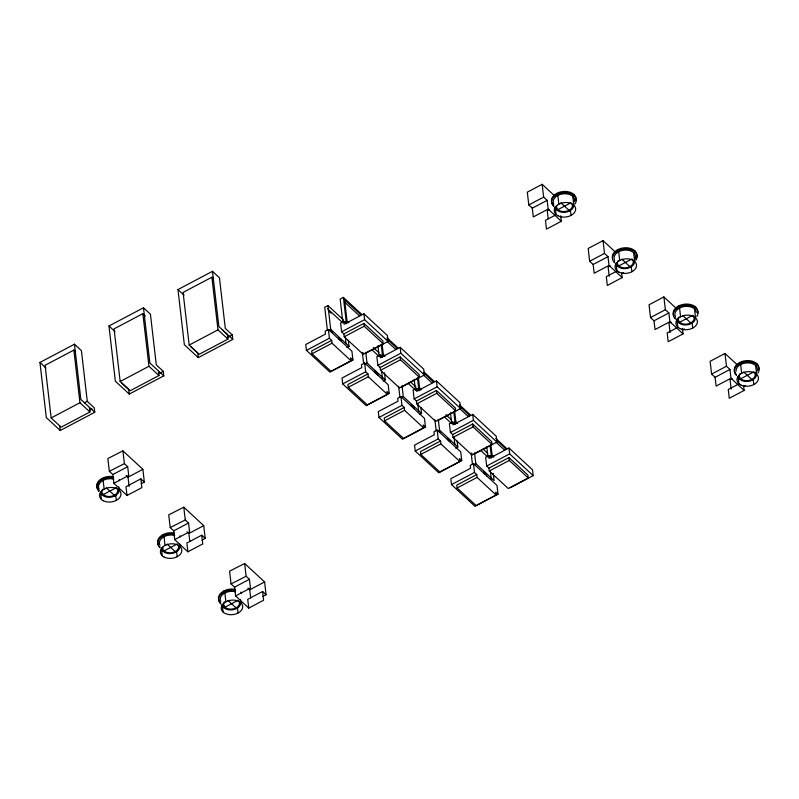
<?xml version="1.0" encoding="UTF-8"?>
<svg xmlns="http://www.w3.org/2000/svg" width="799" height="799" viewBox="0 0 799 799"><rect width="100%" height="100%" fill="white"/><g stroke="black" fill="none" stroke-linecap="round" stroke-linejoin="round"><path stroke-width="1.2" d="M39.95 362.436L74.457 344.219L81.418 350.651L87.281 401.328L94.232 407.77L94.761 412.284L60.255 430.501L46.332 417.627L39.95 362.436L46.042 368.069M108.964 325.992L143.47 307.775L150.432 314.217L156.294 364.883L163.246 371.325L163.775 375.85L129.268 394.067L115.346 381.193L108.964 325.992L115.056 331.625M177.977 289.558L212.484 271.34L219.445 277.772L225.308 328.449L232.259 334.891L232.789 339.405L198.282 357.622L184.359 344.749L177.977 289.558L184.07 295.191M75.515 351.64L73.848 350.102L45.074 365.293L51.156 417.937L61.153 427.175L89.937 411.984L89.408 407.46M145.358 315.975L142.861 313.657L114.077 328.858L120.17 381.493L130.167 390.741L158.951 375.54L158.422 371.016M213.543 278.761L211.875 277.223L183.091 292.414L189.183 345.058L199.181 354.297L227.965 339.106L227.435 334.581L222.442 329.957M51.156 417.937L79.94 402.736L73.848 350.102M120.17 381.493L148.954 366.292L142.861 313.657M189.183 345.058L217.967 329.857L211.875 277.223M84.414 402.836L87.281 401.328M88.849 410.616L92.075 408.908M158.941 373.602L163.246 371.325M226.866 337.737L232.259 334.891M542.171 184.319L527.31 192.169L528.788 204.944L532.284 208.179L533.303 216.948L548.154 209.098L547.145 200.329L543.65 197.093L542.171 184.319L554.077 195.346M343.52 319.96L327.97 305.568L324.734 307.275L327.35 329.937M361.687 314.347L343.4 297.428L340.164 299.136L342.921 322.976M528.788 204.944L543.65 197.093M532.284 208.179L547.145 200.329M328.399 329.468L325.163 331.176L325.493 334.072L305.757 344.489L306.436 350.371L329.957 372.134L352.938 359.999L351.92 351.22L328.399 329.468L329.418 338.237L331.705 340.354L332.034 343.2L350.981 360.739L330.986 371.295L312.029 353.767L311.7 350.911L331.705 340.354M346.426 323.715L343.83 321.318L340.594 323.026L341.602 331.795L343.89 333.912L344.219 336.769L363.165 354.297L383.17 343.74L382.841 340.883L363.895 323.355L343.89 333.912M328.569 330.556L330.726 329.418L327.97 305.568M343.999 322.406L346.157 321.268L343.4 297.428M556.983 210.127L571.075 202.676M365.123 353.558L388.104 341.423L387.425 335.55L363.905 313.787L344.159 324.214L343.83 321.318M555.005 215.311L545.447 220.354L546.466 229.123L561.317 221.283L560.688 215.8M306.436 350.371L329.418 338.237M341.602 331.795L364.584 319.66L363.905 313.787M312.029 353.767L332.034 343.2M344.219 336.769L364.224 326.212L363.895 323.355M346.866 347.485L349.023 346.337L348.334 340.384M112.839 474.536L127.69 466.686L124.404 463.64L122.926 450.866L107.865 458.526L109.343 471.3L112.839 474.536L113.848 483.305L127.021 495.49L141.872 487.64L140.854 478.871L126.002 486.711L127.021 495.49M113.848 483.305L128.709 475.465L127.69 466.686M129.098 486.461L128.02 477.173L142.871 469.333L122.926 450.866M102.292 495.09L116.394 487.64M364.674 363.016L361.428 364.724L361.767 367.62L342.022 378.047L342.701 383.919L366.222 405.682L389.203 393.547L388.194 384.778L364.674 363.016L365.682 371.795L367.969 373.902L368.299 376.758L387.245 394.287L367.25 404.853L348.304 387.315L347.974 384.469L367.969 373.902M382.691 357.273L380.094 354.876L376.858 356.584L377.877 365.353L380.164 367.47L380.494 370.327L399.44 387.855L419.435 377.298L419.105 374.441L400.159 356.913L380.164 367.47M364.833 364.114L367.001 362.976L365.752 352.239M380.264 355.964L382.421 354.826L381.323 345.288M141.173 483.785L144.349 482.107L142.871 469.333M401.398 387.116L424.379 374.981L423.69 369.108L400.169 347.345L380.434 357.772L380.094 354.876M603.035 240.629L588.174 248.479L589.652 261.253L593.148 264.489L594.166 273.258L609.018 265.408L607.999 256.639L604.503 253.403L603.035 240.629L615.859 252.504M342.701 383.919L365.682 371.795M377.877 365.353L400.848 353.218L400.169 347.345M348.304 387.315L368.299 376.758M380.494 370.327L400.489 359.76L400.159 356.913M589.652 261.253L604.503 253.403M593.148 264.489L607.999 256.639M383.13 381.033L385.288 379.895L384.459 372.743M617.847 266.437L631.939 258.986A8 5.383 -6.6 0 1 625.987 267.805A8 5.383 -6.6 0 1 618.176 260.584M616.928 271.061L606.311 276.664L607.33 285.433L622.181 277.593L621.672 273.208M400.938 396.574L397.702 398.282L398.032 401.178L378.297 411.605L378.976 417.478L402.496 439.24L425.477 427.105L424.459 418.336L400.938 396.574L401.947 405.343L404.234 407.46L404.574 410.316L423.52 427.845L403.515 438.401L384.569 420.873L384.239 418.017L404.234 407.46M418.966 390.831L416.369 388.424L413.123 390.142L414.142 398.911L416.429 401.028L416.758 403.875L435.705 421.413L455.71 410.846L455.37 407.999L436.424 390.461L416.429 401.028M401.108 397.662L403.265 396.524L402.027 385.797M416.539 389.522L418.696 388.384L417.448 377.647M437.662 420.673L460.643 408.539L459.964 402.656L436.444 380.903L416.698 391.32L416.369 388.424M378.976 417.478L401.947 405.343M414.142 398.911L437.123 386.776L436.444 380.903M173.703 530.846L188.554 522.995L185.268 519.959L183.79 507.175L168.729 514.836L170.207 527.61L173.703 530.846L174.711 539.615L187.875 551.799L202.736 543.949L201.718 535.18L186.866 543.02L187.875 551.799M384.569 420.873L404.574 410.316M416.758 403.875L436.753 393.318L436.424 390.461M174.711 539.615L189.573 531.774L188.554 522.995M189.822 541.612L188.884 533.482L203.735 525.642L183.79 507.175M419.405 414.591L421.562 413.453L420.873 407.49M163.156 551.4L177.258 543.959M202.037 540.094L205.213 538.416L203.735 525.642M663.889 296.938L649.038 304.789L650.516 317.563L654.011 320.798L655.02 329.568L669.882 321.717L668.863 312.948L665.367 309.712L663.889 296.938L676.723 308.813M437.203 430.132L433.967 431.84L434.306 434.736L414.561 445.163L415.24 451.036L438.761 472.798L461.742 460.663L460.723 451.894L437.203 430.132L438.222 438.901L440.509 441.018L440.838 443.874L459.785 461.403L439.79 471.959L420.833 454.431L420.504 451.575L440.509 441.018M455.23 424.389L452.634 421.982L449.398 423.69L450.406 432.469L452.693 434.576L453.023 437.433L471.969 454.961L491.974 444.404L491.645 441.547L472.698 424.019L452.693 434.576M650.516 317.563L665.367 309.712M437.373 431.22L439.53 430.082L438.291 419.355M452.803 423.08L454.961 421.932L453.862 412.394M473.927 454.222L496.908 442.097L496.229 436.214L472.708 414.451L452.963 424.878L452.634 421.982M654.011 320.798L668.863 312.948M415.24 451.036L438.222 438.901M450.406 432.469L473.388 420.334L472.708 414.451M420.833 454.431L440.838 443.874M453.023 437.433L473.028 426.876L472.698 424.019M678.711 322.746L692.803 315.305A8 5.383 -6.6 0 1 686.85 324.114A8 5.383 -6.6 0 1 679.04 316.893M676.723 327.93L667.175 332.973L668.194 341.742L683.045 333.902L682.416 328.419M455.67 448.149L457.827 447.011L457.138 441.048M234.556 587.155L249.418 579.305L246.122 576.269L244.644 563.495L229.593 571.145L231.061 583.919L234.556 587.155L235.575 595.924L248.739 608.109L263.6 600.259L262.581 591.49L247.73 599.33L248.739 608.109M473.477 463.68L470.231 465.398L470.571 468.294L450.826 478.711L451.505 484.594L475.025 506.346L498.007 494.221L496.998 485.442L473.477 463.68L474.486 472.459L476.773 474.576L477.103 477.422L496.049 494.951L476.054 505.517L457.108 487.989L456.778 485.133L476.773 474.576M491.495 457.937L488.898 455.54L485.662 457.248L486.681 466.017L488.968 468.134L489.298 470.991L508.244 488.519L528.239 477.962L527.909 475.105L508.963 457.577L488.968 468.134M473.647 464.778L475.804 463.64L474.556 452.903M489.068 456.628L491.225 455.49L490.127 445.952M510.201 487.78L533.183 475.645L532.504 469.772L508.973 448.009L489.238 458.436L488.898 455.54M235.575 595.924L250.437 588.084L249.418 579.305M250.686 597.922L249.747 589.792L264.599 581.952L244.644 563.495M451.505 484.594L474.486 472.459M486.681 466.017L509.662 453.882L508.973 448.009M238.112 600.269L224.02 607.709L223.78 605.602M457.108 487.989L477.103 477.422M489.298 470.991L509.293 460.434L508.963 457.577M262.891 596.404L266.077 594.726L264.599 581.952M724.983 353.468L710.131 361.308L711.609 374.082L715.105 377.318L716.114 386.087L730.975 378.247L729.956 369.468L726.461 366.242L724.983 353.468L736.898 364.484M711.609 374.082L726.461 366.242M715.105 377.318L729.956 369.468M739.794 379.265L753.896 371.825A8 5.383 -6.6 0 1 747.944 380.634A8 5.383 -6.6 0 1 740.134 373.413M738.875 383.89L728.269 389.493L729.277 398.272L744.139 390.421L743.629 386.037M549.412 209.528L547.265 210.626L548.204 218.756M109.343 471.3L124.404 463.64M610.276 265.837L608.129 266.936L609.198 276.224M621.442 273.697L623.59 272.599M170.207 527.61L185.268 519.959M671.14 322.157L668.993 323.245L670.061 332.534M682.296 330.007L684.453 328.908M231.061 583.919L246.122 576.269M732.234 378.676L730.076 379.765L731.155 389.053M743.39 386.526L745.547 385.438M560.898 202.816L569.667 210.926M621.762 259.126L630.531 267.236M682.626 315.435L691.395 323.545M743.719 371.954L752.478 380.064M548.154 209.098L561.317 221.283M609.018 265.408L622.181 277.593M669.882 321.717L683.045 333.902M730.975 378.247L744.139 390.421M386.986 337.747L397.962 347.905M424.169 372.154L434.227 381.463M459.515 404.863L470.501 415.021M495.789 438.421L506.766 448.569M387.165 339.136L397.073 348.304L395.455 349.153L387.355 341.662M423.44 372.694L433.338 381.852L431.72 382.711L423.62 375.22M459.705 406.252L469.612 415.41L467.994 416.269L459.884 408.768M496.878 440.639L505.877 448.968L504.259 449.827L496.159 442.326M364.584 319.66L388.104 341.423M400.848 353.218L424.379 374.981M437.123 386.776L460.643 408.539M473.388 420.334L496.908 442.097M509.662 453.882L533.183 475.645M344.778 302.272L359.18 315.605L360.808 314.746L344.599 299.755L347.046 320.878L348.843 322.536M364.224 326.212L383.17 343.74M400.489 359.76L419.435 377.298M436.753 393.318L455.71 410.846M473.028 426.876L491.974 444.404M509.293 460.434L528.239 477.962M385.108 356.094L383.31 354.426L382.092 343.87M421.383 389.652L419.585 387.984L418.356 377.428M457.647 423.21L455.849 421.542L454.631 410.986M493.922 456.758L492.114 455.1L490.896 444.534M346.157 321.268L347.984 322.966M382.421 354.826L384.249 356.514M418.696 388.384L420.524 390.072M454.961 421.932L456.788 423.63M491.225 455.49L493.063 457.188M373.383 347.585L378.876 352.669M410.566 381.992L416.059 387.066M445.922 414.701L451.405 419.775M483.105 449.098L487.68 453.333M327.55 308.754L341.952 322.077M371.925 349.802L378.227 355.635M408.189 383.36L415.39 390.022M444.464 416.918L450.766 422.751M480.728 450.476L487.03 456.299M328.389 310.661L331.136 313.208M330.726 329.418L349.023 346.337M367.001 362.976L385.288 379.895M403.265 396.524L421.562 413.453M439.53 430.082L457.827 447.011M475.804 463.64L494.092 480.559L493.273 473.408M329.997 329.877L332.694 332.374M438.801 430.541L440.599 432.209M352.938 359.999L350.651 357.882L350.981 360.739M389.203 393.547L386.916 391.44L387.245 394.287M425.477 427.105L423.19 424.988L423.52 427.845M461.742 460.663L459.455 458.546L459.785 461.403M498.007 494.221L495.72 492.104L496.049 494.951M232.789 339.405L218.866 326.531L212.484 271.34M217.967 329.857L227.965 339.106M190.801 346.666L197.752 353.108L198.282 357.622M163.775 375.85L149.852 362.976L143.47 307.775M148.954 366.292L158.951 375.54M121.788 383.111L128.739 389.542L129.268 394.067M94.761 412.284L80.839 399.41L74.457 344.219M79.94 402.736L89.937 411.984M140.854 478.871L144.349 482.107M201.718 535.18L205.213 538.416M262.581 591.49L266.077 594.726M126.182 475.475L128.02 477.173M187.046 531.784L188.884 533.482M247.91 588.094L249.747 589.792M106.217 487.78L114.986 495.889M167.081 544.089L175.84 552.199M227.935 600.399L236.704 608.508M756.783 363.605L756.923 364.803M755.584 365.503L756.603 374.282M753.187 379.096L753.817 384.579M740.653 364.564L741.672 373.333M739.604 362.526L739.734 363.715M738.126 377.048L738.885 383.63M695.689 307.086L695.829 308.284M694.491 308.983L695.51 317.752M692.094 322.576L692.733 328.049M679.559 308.034L680.578 316.813M678.511 305.997L678.651 307.196M676.913 319.43L677.802 327.111M675.315 317.852L675.445 319.041A12.404 8.35 -6.6 0 1 684.683 305.368A12.404 8.35 -6.6 0 1 696.788 316.574M634.825 250.776L634.965 251.975M633.637 252.674L634.646 261.443M631.23 266.257L631.869 271.74M618.696 251.725L619.714 260.504M617.647 249.688L617.787 250.886M616.049 263.121L616.938 270.801M614.451 261.543L614.591 262.731A12.404 8.35 -6.6 0 1 623.819 249.058A12.404 8.35 -6.6 0 1 635.924 260.264M573.962 194.467L574.101 195.655M572.773 196.364L573.782 205.133M570.366 209.947L571.005 215.43M557.842 195.415L558.851 204.194M556.783 193.378L556.923 194.576M555.185 206.811L556.074 214.492M490.456 472.049L491.275 479.09M486.751 446.471L487.989 457.198M486.611 475.834L486.431 474.306L483.685 471.76L483.864 473.298M485.053 473.028L485.233 474.566M471.75 453.063L471.969 454.961M471.18 453.423L472.429 464.159M454.052 437.323L454.871 444.364M450.486 412.913L451.725 423.65M450.336 442.276L450.157 440.748L447.42 438.212L447.59 439.74M448.788 439.48L448.968 441.008M434.916 419.865L436.154 430.601M417.787 403.765L418.736 411.974M414.212 379.355L415.45 390.092M414.072 408.728L413.892 407.19L411.145 404.654L411.325 406.182M412.524 405.922L412.693 407.45M398.651 386.317L399.89 397.043M381.652 371.385L382.471 378.426M377.947 345.807L379.185 356.534M377.797 375.17L377.627 373.632L374.881 371.096L375.061 372.634M376.249 372.364L376.429 373.902M362.946 352.399L363.165 354.297M362.376 352.759L363.625 363.485M345.248 336.649L346.067 343.69M341.533 341.612L341.353 340.084L338.606 337.538L338.786 339.076M339.984 338.806L340.164 340.344M241.008 592.049L241.148 593.248M240.449 599.43L240.829 602.716M237.413 607.54L238.042 613.013M224.879 592.998L225.897 601.777A10.777 7.251 -6.6 0 0 227.335 614.261A10.777 7.251 -6.6 0 0 242.676 606.161A10.777 7.251 -6.6 0 0 225.897 601.777M223.83 590.96L223.96 592.159M222.222 604.394L223.111 612.074M220.624 602.816L220.764 604.004A12.404 8.35 -6.6 0 1 221.223 594.076A12.404 8.35 -6.6 0 1 235.296 590.511M180.145 535.739L180.284 536.938M179.705 544.219L179.965 546.406M176.549 551.23L177.178 556.703M164.015 536.688L165.033 545.467M162.966 534.651L163.096 535.849M161.358 548.084L162.247 555.764M159.76 546.506L159.9 547.695A12.404 8.35 -6.6 0 1 160.359 537.767A12.404 8.35 -6.6 0 1 174.432 534.201M119.281 479.43L119.421 480.628M118.721 486.811L119.101 490.097M115.685 494.911L116.324 500.394M103.151 480.379L104.17 489.158M102.102 478.341L102.242 479.54M100.624 492.873L101.383 499.455M59.725 425.987L60.255 430.501M573.602 205.093A9.159 6.162 -6.6 0 1 565.213 212.274A9.159 6.162 -6.6 0 1 555.405 207.201M553.787 204.105A10.777 7.251 -6.6 0 1 563.075 193.837A10.777 7.251 -6.6 0 1 574.471 201.708M575.06 203.955A12.404 8.35 -6.6 0 0 562.955 192.749A12.404 8.35 -6.6 0 0 553.727 206.422L553.587 205.233A12.404 8.35 -6.6 0 1 561.218 191.81A12.404 8.35 -6.6 0 1 575.929 200.619M572.024 203.875A8 5.383 -6.6 0 1 565.123 211.495A8 5.383 -6.6 0 1 556.673 205.653M612.314 257.588A12.404 8.35 -6.6 0 1 626.905 247.78A12.404 8.35 -6.6 0 1 635.784 259.066M614.651 260.414A10.777 7.251 -6.6 0 1 623.939 250.147A10.777 7.251 -6.6 0 1 635.335 258.017M634.466 261.403A9.159 6.162 -6.6 0 1 626.076 268.584A9.159 6.162 -6.6 0 1 616.269 263.51M695.33 317.722A9.159 6.162 -6.6 0 1 685.742 324.973A9.159 6.162 -6.6 0 1 677.262 318.202M675.515 316.724A10.777 7.251 -6.6 0 1 683.415 306.676A10.777 7.251 -6.6 0 1 696.348 312.419M673.847 315.995A12.404 8.35 -6.6 0 1 684.543 304.179A12.404 8.35 -6.6 0 1 697.647 313.238M736.019 371.425A10.777 7.251 -6.6 0 1 747.305 362.876A10.777 7.251 -6.6 0 1 757.292 370.846M736.538 375.56A12.404 8.35 -6.6 0 1 745.767 361.887A12.404 8.35 -6.6 0 1 757.881 373.093M736.398 374.371A12.404 8.35 -6.6 0 1 744.029 360.958A12.404 8.35 -6.6 0 1 758.74 369.757M755.924 372.694A9.159 6.162 -6.6 0 1 749.212 381.223A9.159 6.162 -6.6 0 1 738.226 376.349M158.302 544.648A12.404 8.35 -6.6 0 1 161.298 535.69A12.404 8.35 -6.6 0 1 174.292 533.003M178.197 545.148A8 5.383 -6.6 0 1 171.306 552.768A8 5.383 -6.6 0 1 162.846 546.925M179.775 546.376A9.159 6.162 -6.6 0 1 171.395 553.547A9.159 6.162 -6.6 0 1 161.588 548.474M239.061 601.457A8 5.383 -6.6 0 1 231.121 609.158A8 5.383 -6.6 0 1 224.359 601.857M159.96 545.377A10.777 7.251 -6.6 0 1 162.916 537.347A10.777 7.251 -6.6 0 1 174.721 535.45M240.639 602.686A9.159 6.162 -6.6 0 1 232.249 609.857A9.159 6.162 -6.6 0 1 222.452 604.783M220.824 601.687A10.777 7.251 -6.6 0 1 223.77 593.657A10.777 7.251 -6.6 0 1 235.585 591.759M219.166 600.958A12.404 8.35 -6.6 0 1 222.162 591.999A12.404 8.35 -6.6 0 1 235.156 589.312M99.106 489.068A10.777 7.251 -6.6 0 1 102.052 481.038A10.777 7.251 -6.6 0 1 113.858 479.14M98.387 486.052A10.777 7.251 -6.6 0 1 98.537 484.144M118.422 488.509A9.159 6.162 -6.6 0 1 111.71 497.048A9.159 6.162 -6.6 0 1 100.724 492.164M117.333 488.838A8 5.383 -6.6 0 1 109.393 496.539A8 5.383 -6.6 0 1 102.632 489.238M113.568 477.892A12.404 8.35 -6.6 0 0 99.495 481.457A12.404 8.35 -6.6 0 0 99.036 491.385L98.906 490.196A12.404 8.35 -6.6 0 1 99.356 480.259A12.404 8.35 -6.6 0 1 113.428 476.693M557.952 215.78A10.777 7.251 -6.6 0 0 575.49 210.477A10.777 7.251 -6.6 0 0 561.347 203.176A10.777 7.251 -6.6 0 0 557.952 215.78M618.806 272.089A10.777 7.251 -6.6 0 0 636.354 266.786A10.777 7.251 -6.6 0 0 622.211 259.485A10.777 7.251 -6.6 0 0 618.806 272.089M679.669 328.409A10.777 7.251 -6.6 0 0 697.217 323.096A10.777 7.251 -6.6 0 0 683.075 315.795A10.777 7.251 -6.6 0 0 679.669 328.409M740.763 384.928A10.777 7.251 -6.6 0 0 758.301 379.625A10.777 7.251 -6.6 0 0 744.169 372.314A10.777 7.251 -6.6 0 0 740.763 384.928M164.125 557.063A10.777 7.251 -6.6 0 0 181.663 551.759A10.777 7.251 -6.6 0 0 167.53 544.449A10.777 7.251 -6.6 0 0 164.125 557.063M103.261 500.743A10.777 7.251 -6.6 0 0 120.799 495.44A10.777 7.251 -6.6 0 0 106.666 488.139A10.777 7.251 -6.6 0 0 103.261 500.743"/></g></svg>
